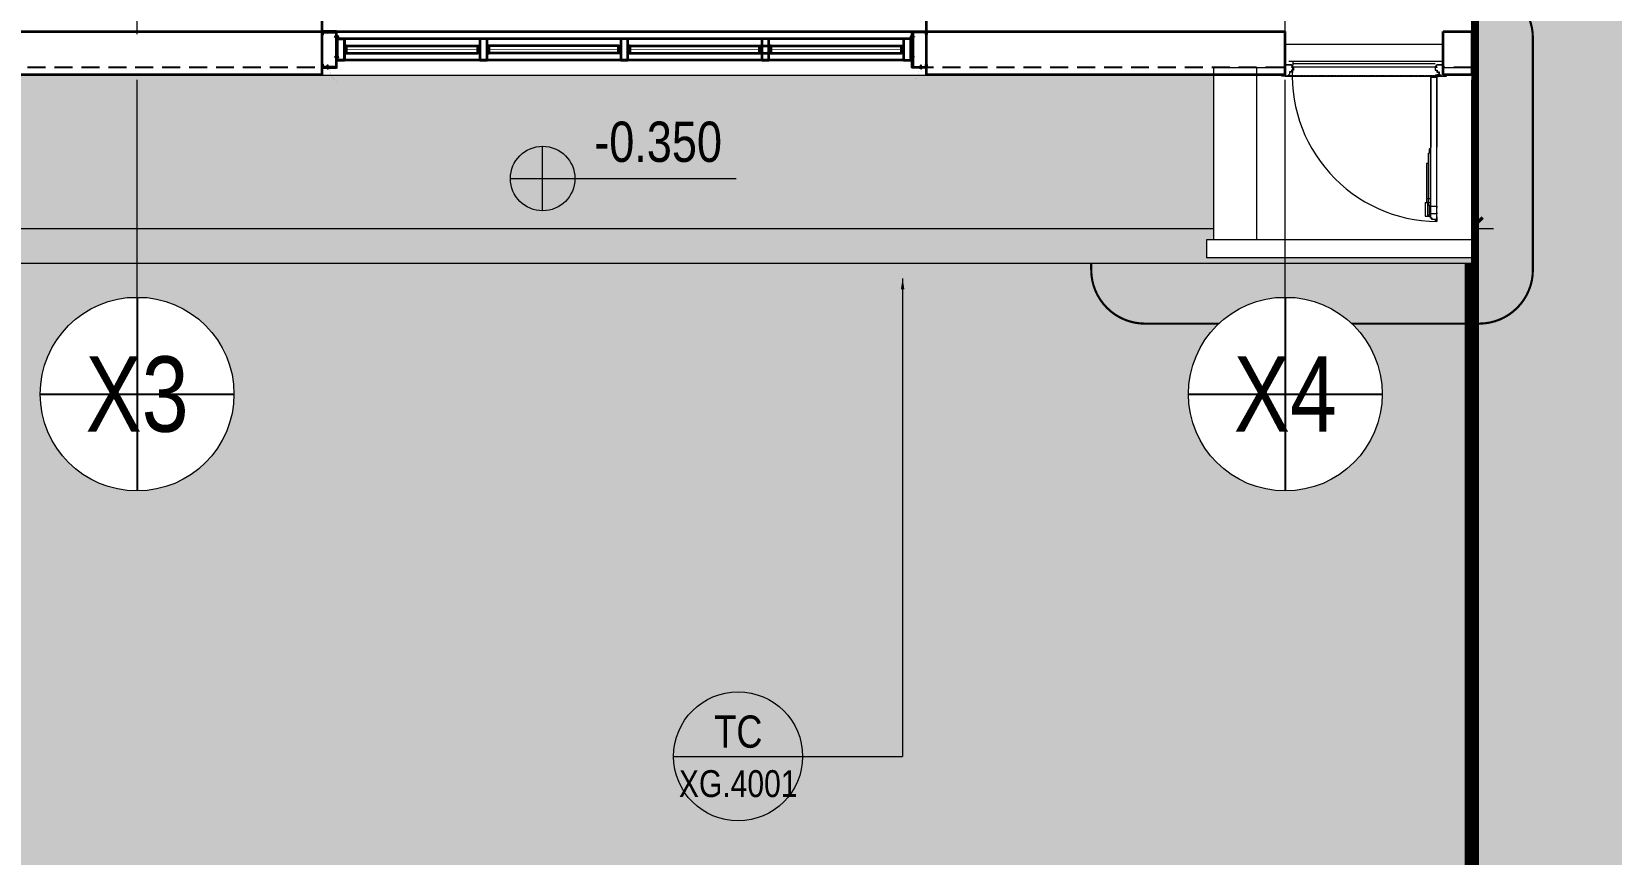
# Model space of a CAD drawing. Header units: millimetres. Extents: x -547695 to 905972, y -1055718 to 167349.
# Drawn here: x -504804 to -493797, y -816840 to -811108 of the extents above; entities that cross this region are included whole.
import ezdxf
from ezdxf.enums import TextEntityAlignment as Align
from ezdxf.xclip import XClip

# ---------------------------------------------------------------- set-up
doc = ezdxf.new("R2010")
doc.units = ezdxf.units.MM
doc.header["$XCLIPFRAME"] = 0
for name, pattern in [('$0$BASE-A0$0$HIDDEN', [0.375, 0.25, -0.125]), ('CENTER', [50.800000000000004, 31.75, -6.35, 6.35, -6.35]), ('HIDDEN', [9.524999999999999, 6.35, -3.175]), ('XR-MB (+8.000)$0$$0$BASE-A0$0$HIDDEN', [0.375, 0.25, -0.125])]:
    doc.linetypes.add(name, pattern=pattern)
doc.layers.get('DEFPOINTS').update_dxf_attribs({"color": 1, "lineweight": 25})
doc.layers.add('7a-Flashing_01', color=1, linetype='Continuous')
for name, color, linetype, lineweight in [('A-CONC', 2, 'Continuous', 35), ('A-DIMS', 8, 'Continuous', 9), ('A-DOOR', 142, 'Continuous', 9), ('A-FINE', 255, 'Continuous', 25), ('A-GRID', 250, 'CENTER', 15), ('A-HEVY', 111, 'Continuous', 35), ('A-HIDD', 45, 'HIDDEN', 9), ('A-LITE', 9, 'Continuous', 9), ('A-PATT', 252, 'Continuous', 9), ('A-REV', 7, 'Continuous', 35), ('A-SYMBOLS', 10, 'Continuous', 13), ('A-TEXT', 255, 'Continuous', 25), ('A-WALL', 12, 'Continuous', 13), ('NTT-8-THAY', 7, 'Continuous', 18), ('XR-MB (+8.000)$0$chi dan', 8, 'Continuous', 9), ('XR-MB (+8.000)$0$DIM TAN', 169, 'Continuous', 13), ('XR-MB (+8.000)$0$net khung', 2, 'Continuous', 13), ('XR-MB (+8.000)$0$phu kien ngoai cua', 4, 'Continuous', 5)]:
    doc.layers.add(name, color=color, linetype=linetype, lineweight=lineweight)
doc.styles.add('VTK _ Arial_2.5 mm', font='arial.ttf', dxfattribs={"width": 0.8})
doc.styles.add('VTK_Arial', font='arial.ttf', dxfattribs={"width": 0.8})
doc.styles.add('VTK_Arial_2 mm', font='arial.ttf', dxfattribs={"width": 0.8})
doc.styles.add('VTK_Arial_3.5 mm', font='arial.ttf', dxfattribs={"width": 0.8, "height": 3.5})
doc.dimstyles.new('A-2.5-DIM1', dxfattribs={"dimtxt": 2.5, "dimasz": 1, "dimexe": 1, "dimexo": 0, "dimgap": 0.5, "dimtad": 1, "dimdec": 0, "dimzin": 12, "dimdsep": 46, "dimtxsty": 'VTK_Arial', "dimblk": 'ARCHTICK', "dimcen": 0, "dimdle": 1, "dimclrd": 256, "dimclre": 256, "dimclrt": 7, "dimadec": 1, "dimazin": 3, "dimtfac": 1, "dimtdec": 0, "dimtmove": 0, "dimatfit": 2, "dimfxl": 20, "dimtolj": 1, "dimtzin": 0, "dimlwd": -1, "dimlwe": -1, "dimarcsym": 0})
doc.dimstyles.new('A-2.5-DIM150', dxfattribs={"dimscale": 150, "dimtxt": 2.5, "dimasz": 1, "dimexe": 1, "dimexo": 0, "dimgap": 0.5, "dimtad": 1, "dimdec": 0, "dimzin": 12, "dimdsep": 46, "dimtxsty": 'VTK_Arial', "dimblk": 'ARCHTICK', "dimcen": 0, "dimdle": 1, "dimclrd": 256, "dimclre": 256, "dimclrt": 7, "dimadec": 1, "dimazin": 3, "dimtfac": 1, "dimtdec": 0, "dimtmove": 0, "dimatfit": 2, "dimfxl": 20, "dimtfill": 1, "dimtolj": 1, "dimtzin": 0, "dimlwd": -1, "dimlwe": -1, "dimarcsym": 0})

# ---------------------------------------------------------------- blocks, each defined once
blk = doc.blocks.new('*U340')
blk.add_wipeout([(4.5, -1.7763568394002505e-15), (4.46451615591515, -0.5639995510393714), (4.358624225078841, -1.1191044922418465), (4.183994186497131, -1.6565604870810517), (3.943380060197386, -2.1678915334577207), (3.6405764746872635, -2.645033635316131), (3.280358823396353, -3.080461976679099), (2.868407953869105, -3.46730959249105), (2.4112205774054853, -3.7994756647590684), (1.9160068120428266, -4.071721736097089), (1.3905764746872622, -4.279754323328191), (0.8432159156357593, -4.4202926282791), (0.2825573378819078, -4.491120277927223), (-0.2825573378819094, -4.491120277927223), (-0.8432159156357608, -4.4202926282791), (-1.3905764746872642, -4.279754323328191), (-1.9160068120428249, -4.07172173609709), (-2.411220577405484, -3.799475664759071), (-2.868407953869103, -3.467309592491053), (-3.280358823396352, -3.080461976679099), (-3.6405764746872635, -2.6450336353161292), (-3.943380060197386, -2.167891533457718), (-4.183994186497131, -1.6565604870810517), (-4.358624225078839, -1.1191044922418474), (-4.464516155915151, -0.5639995510393696), (-4.5, 0), (-4.464516155915151, 0.5639995510393678), (-4.358624225078839, 1.1191044922418456), (-4.183994186497131, 1.6565604870810482), (-3.943380060197386, 2.167891533457718), (-3.6405764746872635, 2.6450336353161283), (-3.2803588233963517, 3.0804619766791), (-2.868407953869104, 3.46730959249105), (-2.4112205774054853, 3.7994756647590666), (-1.9160068120428277, 4.071721736097086), (-1.3905764746872633, 4.279754323328191), (-0.8432159156357607, 4.420292628279098), (-0.2825573378819103, 4.491120277927221), (0.28255733788190984, 4.491120277927221), (0.8432159156357604, 4.420292628279098), (1.3905764746872633, 4.27975432332819), (1.9160068120428266, 4.071721736097087), (2.4112205774054845, 3.7994756647590666), (2.868407953869104, 3.46730959249105), (3.280358823396352, 3.0804619766790964), (3.6405764746872635, 2.6450336353161283), (3.943380060197386, 2.167891533457718), (4.183994186497131, 1.65656048708105), (4.358624225078839, 1.1191044922418456), (4.464516155915151, 0.5639995510393696)])
blk.add_circle((0, 0), 4.5)
at = {"layer": 'DEFPOINTS', "color": 250}
for p, q in [((2.755455298081545e-16, 4.5), (-8.266365894244633e-16, -4.5)), ((-4.5, 5.51091059616309e-16), (4.5, -1.102182119232618e-15))]:
    blk.add_line(p, q, dxfattribs=at)
at = {"color": 7, "style": 'VTK_Arial_3.5 mm', "width": 0.8}
blk.add_attdef('X12', text='', height=3.5, dxfattribs=at).set_placement((0, 0), align=Align.MIDDLE_CENTER)
blk = doc.blocks.new('*U341')
blk.add_wipeout([(4.5, -1.7763568394002505e-15), (4.46451615591515, -0.5639995510393714), (4.358624225078841, -1.1191044922418465), (4.183994186497131, -1.6565604870810517), (3.943380060197386, -2.1678915334577207), (3.6405764746872635, -2.645033635316131), (3.280358823396353, -3.080461976679099), (2.868407953869105, -3.46730959249105), (2.4112205774054853, -3.7994756647590684), (1.9160068120428266, -4.071721736097089), (1.3905764746872622, -4.279754323328191), (0.8432159156357593, -4.4202926282791), (0.2825573378819078, -4.491120277927223), (-0.2825573378819094, -4.491120277927223), (-0.8432159156357608, -4.4202926282791), (-1.3905764746872642, -4.279754323328191), (-1.9160068120428249, -4.07172173609709), (-2.411220577405484, -3.799475664759071), (-2.868407953869103, -3.467309592491053), (-3.280358823396352, -3.080461976679099), (-3.6405764746872635, -2.6450336353161292), (-3.943380060197386, -2.167891533457718), (-4.183994186497131, -1.6565604870810517), (-4.358624225078839, -1.1191044922418474), (-4.464516155915151, -0.5639995510393696), (-4.5, 0), (-4.464516155915151, 0.5639995510393678), (-4.358624225078839, 1.1191044922418456), (-4.183994186497131, 1.6565604870810482), (-3.943380060197386, 2.167891533457718), (-3.6405764746872635, 2.6450336353161283), (-3.2803588233963517, 3.0804619766791), (-2.868407953869104, 3.46730959249105), (-2.4112205774054853, 3.7994756647590666), (-1.9160068120428277, 4.071721736097086), (-1.3905764746872633, 4.279754323328191), (-0.8432159156357607, 4.420292628279098), (-0.2825573378819103, 4.491120277927221), (0.28255733788190984, 4.491120277927221), (0.8432159156357604, 4.420292628279098), (1.3905764746872633, 4.27975432332819), (1.9160068120428266, 4.071721736097087), (2.4112205774054845, 3.7994756647590666), (2.868407953869104, 3.46730959249105), (3.280358823396352, 3.0804619766790964), (3.6405764746872635, 2.6450336353161283), (3.943380060197386, 2.167891533457718), (4.183994186497131, 1.65656048708105), (4.358624225078839, 1.1191044922418456), (4.464516155915151, 0.5639995510393696)])
blk.add_circle((0, 0), 4.5)
at = {"layer": 'DEFPOINTS', "color": 250}
for p, q in [((2.755455298081545e-16, 4.5), (-8.266365894244633e-16, -4.5)), ((-4.5, 5.51091059616309e-16), (4.5, -1.102182119232618e-15))]:
    blk.add_line(p, q, dxfattribs=at)
at = {"color": 7, "style": 'VTK_Arial_3.5 mm', "width": 0.8}
blk.add_attdef('X12', text='', height=3.5, dxfattribs=at).set_placement((0, 0), align=Align.MIDDLE_CENTER)
blk = doc.blocks.new('4R6U')
blk.add_wipeout([(-0.2821659002220258, 50.00000000034561), (28945.53902896715, 50.00000000034561), (28945.52201712392, -1314.654318531626), (1.8189894035458565e-11, -1314.654318531626)]).dxf.layer = 'A-LITE'
at = {"layer": 'NTT-8-THAY'}
h = blk.add_hatch(dxfattribs=at)
h.set_pattern_fill('OCTAGON', color=250, scale=10)
h.set_pattern_definition([(315, (10233.45829713112, -90235.04901532165), (254.0000786000338, -5.329070518200751e-14), [104.170988, -255.039368]), (0, (10307.11829713115, -90308.70901532169), (254, 254), [106.68, -147.32]), (45, (10413.79829713108, -90308.70901532169), (0, 254.0000786000339), [104.170988, -255.039368]), (135, (10487.45829713112, -90128.36901532172), (-254.0000786000338, 1.77635683940025e-14), [104.170988, -255.039368]), (225, (10307.11829713115, -90054.70901532169), (7.105427357601002e-14, -254.0000786000339), [104.170988, -255.039368]), (270, (10233.45829713112, -90128.36901532172), (253.9999999999999, -254.0000000000001), [106.68, -147.32])])
h.paths.add_polyline_path([(0, 50.00000000034925), (28945.52201712376, 50.00000000034925), (28945.52201712376, -1314.654318531626), (0, -1314.654318531626)])
at = {"layer": 'A-LITE'}
blk.add_lwpolyline([(0, 50.00000000034925), (28945.52201712376, 50.00000000034925), (28945.52201712376, -1314.654318531626), (0, -1314.654318531626)], close=True, dxfattribs=at)
blk = doc.blocks.new('_ARCHTICK')
at = {"color": 0, "linetype": 'ByBlock', "const_width": 0.15}
blk.add_lwpolyline([(-0.5, -0.5), (0.5, 0.5)], dxfattribs=at)
blk = doc.blocks.new('*D695')
at = {"layer": 'A-DIMS', "transparency": 16777216}
for p, q in [((-523714.4484768452, -811603.9116402233), (-523714.4484768452, -812628.9116402231)), ((-494769.1886841939, -811604.2724731575), (-494769.1886841939, -812628.9116402231)), ((-523864.4484768452, -812478.9116402231), (-494619.1886841939, -812478.9116402231))]:
    blk.add_line(p, q, dxfattribs=at)
at = {"layer": 'DEFPOINTS', "color": 0, "transparency": 16777216}
for p in [(-523714.4484768452, -811603.9116402233), (-494769.1886841939, -811604.2724731575), (-494769.1886841939, -812478.9116402231)]:
    blk.add_point(p, dxfattribs=at)
at = {"layer": 'A-DIMS', "transparency": 16777216, "xscale": 150, "yscale": 150, "zscale": 150, "rotation": 180}
blk.add_blockref('_ARCHTICK', (-523714.4484768452, -812478.9116402231), dxfattribs=at)
at = {"layer": 'A-DIMS', "transparency": 16777216, "xscale": 150, "yscale": 150, "zscale": 150}
blk.add_blockref('_ARCHTICK', (-494769.1886841939, -812478.9116402231), dxfattribs=at)
at = {"layer": 'A-DIMS', "color": 7, "transparency": 16777216, "insert": (-509241.8185805195, -812212.4467698274), "char_height": 375, "attachment_point": 5, "style": 'VTK_Arial', "bg_fill": 3, "box_fill_scale": 1.1, "bg_fill_color": 257, "bg_fill_transparency": 0}
blk.add_mtext('\\A1;28945', dxfattribs=at)
blk = doc.blocks.new('*U117')
at = {"layer": 'A-SYMBOLS'}
h = blk.add_hatch(color=256, dxfattribs=at)
h.paths.add_polyline_path([(2.220446049250313e-16, 1.110223024625157e-16), (0, -2, 0.4142135623730951), (2, 0)])
h.paths.add_polyline_path([(3.33066907387547e-16, -1.110223024625157e-16), (6.661338147750939e-16, 2, 0.4142135623730951), (-2, 0)])
blk.add_line((-2, 0), (12, 0))
blk.add_lwpolyline([(0, -2.000000000349246), (6.123233995736766e-16, 2)])
blk.add_circle((0, 0), 2, dxfattribs=at)
at = {"color": 7, "style": 'VTK _ Arial_2.5 mm', "width": 0.8, "flags": 4}
blk.add_attdef('FINISHFLOORLEVEL', text='', height=2.5, dxfattribs=at).set_placement((3.2, 3.532401091405184), align=Align.TOP_LEFT)
blk.add_attdef('NAMEOFLEVEL', (3.2, -3.467598908594816), '', height=2.5, dxfattribs=at)
blk = doc.blocks.new('E5T7U78')
at = {"layer": 'A-HIDD', "ltscale": 100, "const_width": 50}
blk.add_lwpolyline([(43426.05499878008, -10929.75414979609), (43426.05499878008, -43747.91914387618)], dxfattribs=at)
blk = doc.blocks.new('ERYUJH76Y')
at = {"layer": 'A-GRID', "ltscale": 50}
for points in [[(1300, 3348.158887993079), (1300, 25451.9480377544)], [(-8000, 3348.158887993079), (-8000, 25008.44865267468)], [(0, 3348.158887993079), (0, 25008.44865267468)]]:
    blk.add_lwpolyline(points, dxfattribs=at)
blk = doc.blocks.new('XR-MB (+8.000)$0$ban le b')
at = {"layer": 'A-DOOR'}
for p, q in [((11285.28769490795, -283.0679301716082), (11288.28769490796, -283.0679301716082)), ((11285.28769490795, -307.2214668658635), (11285.28769490795, -283.0679301716082)), ((11293.78769490795, -308.7214668658635), (11286.78769490795, -308.7214668658635)), ((11288.28769490796, -283.0679301716082), (11288.28769490796, -304.6214668658576)), ((11296.78769490796, -306.1214668658577), (11289.78769490796, -306.1214668658577)), ((11299.78769490796, -330.2283505780677), (11293.78769490796, -330.2283505780677)), ((11295.28769490795, -318.7501102948199), (11295.28769490795, -310.2214668658635)), ((11296.78769490796, -327.2283505780677), (11296.78769490796, -333.2283505780677)), ((11298.28769490796, -318.7501102948199), (11298.28769490796, -307.6214668658577))]:
    blk.add_line(p, q, dxfattribs=at)
for radius in [10, 7]:
    blk.add_circle((11296.78769490796, -330.2283505780677), radius, dxfattribs=at)
for centre, radius, start, end in [((11286.78769490795, -307.2214668658635), 1.5, 180, 270), ((11289.78769490796, -304.6214668658576), 1.5, 180, 270), ((11293.78769490795, -310.2214668658635), 1.5, 0, 90), ((11293.28769490795, -318.7501102948199), 2, 286.9577633000233, 0), ((11296.78769490796, -307.6214668658577), 1.5, 0, 90), ((11300.28769490796, -318.7501102948199), 2, 180, 253.0422366999772)]:
    blk.add_arc(centre, radius, start, end, dxfattribs=at)
blk = doc.blocks.new('XR-MB (+8.000)$0$gioong cao su')
at = {"layer": 'A-DOOR'}
for points in [[(1628098.305307441, 55606.06652636743), (1628100.401824749, 55606.06652636743), (1628100.401824749, 55546.26186501818), (1628098.305307441, 55546.26186501818)], [(1628100.401824749, 55591.16959282166), (1628107.292586996, 55591.16959282166), (1628107.292586996, 55561.15879856396), (1628100.401824749, 55561.15879856396)]]:
    blk.add_lwpolyline(points, close=True, dxfattribs=at)
for points in [[(1628109.292586996, 55599.93552798872), (1628128.177935405, 55599.93552798871, -0.4142135623730951), (1628130.177935405, 55597.93552798871), (1628130.177935405, 55553.13517616069, -0.4142135623730951), (1628128.177935405, 55551.13517616066), (1628109.292586996, 55551.13517616066, -0.414213562371638), (1628107.292586996, 55553.13517616066), (1628107.292586996, 55597.93552798872, -0.4142135623730951)], [(1628109.292586996, 55598.93552798873), (1628128.177935405, 55598.93552798873, -0.4142135623730951), (1628129.177935405, 55597.93552798871), (1628129.177935405, 55553.13517616069, -0.4142135623730951), (1628128.177935405, 55552.13517616069), (1628109.292586996, 55552.13517616069, -0.4142135623701816), (1628108.292586996, 55553.13517616066), (1628108.292586996, 55597.93552798872, -0.4142135623730951)]]:
    blk.add_lwpolyline(points, format="xyb", close=True, dxfattribs=at)
blk = doc.blocks.new('XR-MB (+8.000)$0$123')
at = {"layer": 'A-DOOR'}
h = blk.add_hatch(dxfattribs=at)
h.set_pattern_fill('ANSI31', color=256, style=0)
h.set_pattern_definition([(135, (327793.761398347, 93736.0655263949), (0.0883883476483184, 0.0883883476483185), [])])
h.paths.add_polyline_path([(240172.1619447011, 36474.12967879559), (240174.161944701, 36474.12967879559), (240174.161944701, 36387.62967879562), (240172.1619447009, 36387.62967879562)])
for p, q in [((240145.9647090423, 36386.32456112936), (240145.9647090423, 36398.32456112936)), ((240145.9647090423, 36398.32456112936), (240147.1647090423, 36398.32456112936)), ((240185.9647090423, 36386.32456112936), (240145.9647090423, 36386.32456112936)), ((240147.1647090423, 36387.62967879561), (240147.1647090423, 36398.32456112936)), ((240184.7619447009, 36387.62967879562), (240147.1647090423, 36387.62967879561)), ((240170.9619447009, 36465.32967879562), (240170.9619447009, 36475.32967879561)), ((240220.9740869111, 36475.32967879561), (240170.9619447009, 36475.32967879561)), ((240172.1619447011, 36474.12967879559), (240172.1619447009, 36387.62967879561)), ((240172.1619447011, 36465.32967879562), (240172.1619447011, 36474.12967879559)), ((240172.1619447011, 36474.12967879559), (240220.3932104987, 36474.12967879559)), ((240173.9619447009, 36413.32967879562), (240173.9619447009, 36413.32967879562)), ((240174.161944701, 36474.12967879559), (240174.1619447011, 36387.62967879561)), ((240184.7619447009, 36387.62967879562), (240204.7591803595, 36402.62967879563)), ((240185.9647090423, 36386.32456112936), (240205.9619447009, 36401.32456112936)), ((240219.7619447009, 36419.52967879562), (240204.7619447009, 36419.52967879562)), ((240204.7619447009, 36419.52967879562), (240204.7619447009, 36402.62967879563)), ((240220.9619447009, 36418.3296787956), (240205.9619447009, 36418.32967879561)), ((240205.9619447009, 36418.32967879561), (240205.9619447009, 36401.32456112936)), ((240234.7619447009, 36433.52967879561), (240219.7619447009, 36433.52967879562)), ((240219.7619447009, 36433.52967879562), (240219.7619447009, 36419.52967879562)), ((240234.761944701, 36454.91249750382), (240220.3932104987, 36474.12967879559)), ((240220.9619447009, 36432.32967879561), (240220.9619447009, 36418.3296787956)), ((240235.9619447009, 36432.32967879561), (240220.9619447009, 36432.32967879561)), ((240235.9619447009, 36455.3296787956), (240220.9740869111, 36475.32967879561)), ((240234.761944701, 36454.91249750382), (240234.7619447009, 36433.52967879561)), ((240235.9619447009, 36455.3296787956), (240235.9619447009, 36432.32967879561))]:
    blk.add_line(p, q, dxfattribs=at)
blk = doc.blocks.new('XR-MB (+8.000)$0$gdfghgfjjjk')
at = {"layer": 'A-DOOR'}
for p, q in [((196862.405233264, 627552.8862587214), (196860.9821372032, 626549.9684306979)), ((196863.2947365046, 627552.8862913847), (196861.8716068268, 626550.8579671383)), ((196862.4046865702, 627567.5806376934), (196871.2997144461, 627567.5809687972)), ((196862.4046865702, 627567.5806376934), (196862.4046865702, 627567.5806376934)), ((196862.4046865702, 627567.5806376934), (196862.4046865702, 627567.5806376934)), ((196862.4046865702, 627567.5806376934), (196862.4046865702, 627567.5806376934)), ((196862.4059411287, 627533.8722760677), (196862.4046865702, 627567.5806376934)), ((196863.2942224741, 627566.6911683083), (196870.4102448225, 627566.6914328933)), ((196863.2954429388, 627533.8723097444), (196863.2942224741, 627566.6911683083)), ((196863.2946861982, 627554.2381294966), (196896.2062882185, 627554.2393540144)), ((196863.2946861982, 627554.2381294966), (196863.2946861982, 627554.2381294966)), ((196863.2950171232, 627545.3431028128), (196863.2946861982, 627554.2381294966)), ((196864.1845203638, 627545.3431360722), (196863.2950171232, 627545.3431028128)), ((196864.1842221022, 627553.348660469), (196895.3168190718, 627553.3498194814)), ((196864.1845203638, 627545.3431360722), (196864.1842221022, 627553.348660469)), ((196870.4102448225, 627566.6914328933), (196870.4107085466, 627554.2383952141)), ((196871.2997144461, 627567.5809687972), (196871.3002115488, 627554.2384272814)), ((196895.3168190718, 627553.3498194814), (196895.3171828985, 627543.5652890801)), ((196895.3171828985, 627543.5652890801), (196905.9912160635, 627543.5656858683)), ((196896.2062882185, 627554.2393540144), (196896.2066522837, 627544.4548243284)), ((196896.2066522837, 627544.4548243284), (196906.8806854486, 627544.4552218318)), ((196904.5672428608, 626564.2020965219), (196905.9912160635, 627543.5656858683)), ((196905.4567790031, 626563.3126262426), (196906.8806854486, 627544.4552218318)), ((196905.9912160635, 627543.5656858683), (196905.991576314, 627533.8738980889)), ((196906.8806854486, 627544.4552218318), (196906.8810795546, 627533.8739312887)), ((196943.3508764505, 627528.9400455356), (196906.8812633753, 627528.9386885166)), ((196906.8812633753, 627528.9386885166), (196906.898653388, 627061.5589567423)), ((196913.0339647532, 627514.0161420107), (196925.1160699129, 627528.9393668771)), ((196925.1160699129, 627528.9393668771), (196925.1196030378, 627433.9858896732)), ((196943.354409337, 627433.9865671992), (196943.3508764505, 627528.9400455356)), ((196863.2961570024, 627514.7967731357), (196905.9922894239, 627514.798361063)), ((196863.2964869738, 627505.9017457962), (196863.2961570024, 627514.7967731357)), ((196863.2982083559, 627459.6476040483), (196863.2978774309, 627468.5426306725)), ((196905.9943407774, 627459.6491916776), (196863.2982083559, 627459.6476040483)), ((196864.1856919527, 627513.9073033333), (196905.1028198004, 627513.9088261127)), ((196864.1859902143, 627505.9017784), (196864.1856919527, 627513.9073033333)), ((196864.1876777411, 627460.5371393561), (196864.1873804331, 627468.5426642299)), ((196905.1048058271, 627460.5386618972), (196864.1876777411, 627460.5371393561)), ((196905.1028198004, 627513.9088261127), (196905.1048058271, 627460.5386618972)), ((196905.9922894239, 627514.798361063), (196905.9943407774, 627459.6491916776)), ((196906.8818181753, 627514.0159139633), (196913.0339647532, 627514.0161420107)), ((196906.8837639093, 627461.7287085652), (196913.0359107256, 627461.728937149)), ((196943.354409337, 627433.9865671992), (196906.8847965002, 627433.9852110147)), ((196913.0339647532, 627514.0161420107), (196913.0359107256, 627461.728937149)), ((196913.0359107256, 627461.728937149), (196925.1196030378, 627433.9858896732)), ((196935.0023111105, 627432.2585363984), (196923.8365739584, 627432.2581213713)), ((196923.8491252661, 627094.9471880794), (196923.8365739584, 627432.2581213713)), ((196935.0123664141, 627162.0139183998), (196935.0023111105, 627432.2585363984)), ((196935.0032929182, 627405.8741509318), (196906.8858422041, 627405.8731057644)), ((196914.9031518698, 627089.1371631026), (196906.8976272345, 627089.1368649602)), ((196922.291733861, 627092.520907402), (196914.9031518698, 627089.1371631026)), ((196914.90414536, 627062.448757112), (196914.9031518698, 627089.1371631026)), ((196923.8466299772, 627162.013502419), (196935.0123664141, 627162.0139183998)), ((196914.0146750212, 627061.5592212081), (196906.898653388, 627061.5589567423)), ((196860.9821372032, 626549.9684306979), (196869.8771643639, 626549.9687612653)), ((196861.515058279, 626570.9607151151), (196861.5153422356, 626563.3109920025)), ((196861.5153422356, 626563.3109920025), (196905.4567790031, 626563.3126262426)), ((196861.8716068268, 626550.8579671383), (196868.9876289368, 626550.8582316637)), ((196862.4045605659, 626570.9607483149), (196862.4048125744, 626564.200527072)), ((196862.4048125744, 626564.200527072), (196904.5672428608, 626564.2020965219)), ((196868.9876289368, 626550.8582316637), (196868.9871659279, 626563.3112696409)), ((196869.8771643639, 626549.9687612653), (196869.8766691685, 626563.3113028407)), ((197893.8688174114, 626451.0613284707), (196820.0490438938, 626451.0036119819)), ((197861.518658618, 626489.308738326), (196874.1260051727, 626489.2542417645)), ((196875.0162689686, 626468.7957118154), (197861.519422213, 626468.8501775612))]:
    blk.add_line(p, q, dxfattribs=at)
at = {"layer": 'A-DOOR', "linetype": 'XR-MB (+8.000)$0$$0$BASE-A0$0$HIDDEN'}
blk.add_line((197898.6042575852, 626549.568342009), (196851.4276854992, 626549.5095437169), dxfattribs=at)
at = {"layer": 'A-DOOR'}
blk.add_arc((196851.4271089392, 626549.5105317326), 1018.129288382242, 354.4509588753841, 89.38221887756842, dxfattribs=at)
for centre, major_axis, ratio, start_param, end_param in [((196921.1806167364, 627094.9470885992), (2.33610738054041, 1.289782648296564), 0.9999998784795361, 4.637390889203424, 5.778762562702377), ((196914.0146423578, 627062.4487235546), (-0.8093593346985444, 0.3689889098991489), 0.9999998201910117, 1.998585134927666, 3.569381478399736)]:
    blk.add_ellipse(centre, major_axis=major_axis, ratio=ratio, start_param=start_param, end_param=end_param, dxfattribs=at)
at = {"layer": 'XR-MB (+8.000)$0$chi dan', "extrusion": (0, 0, -1), "xscale": 0.8895027643677431, "yscale": 0.8895027643677431, "zscale": -0.889502743225944, "rotation": 179.9978614932291}
blk.add_blockref('XR-MB (+8.000)$0$123', (16816.74336409569, 658912.86562258), dxfattribs=at)
at = {"layer": 'XR-MB (+8.000)$0$chi dan', "xscale": 0.8895027643677431, "yscale": 0.8895027643677431, "zscale": 0.8895027643677431, "rotation": 180.0021385067709}
blk.add_blockref('XR-MB (+8.000)$0$123', (411550.8602860711, 658928.8183668359), dxfattribs=at)
at = {"layer": 'XR-MB (+8.000)$0$net khung', "xscale": 0.1601102353251793, "yscale": 0.1601102353251793, "zscale": 0.1601102172678523, "rotation": 90.00213296456585}
for p in [(205774.5316374302, 365813.9652123451), (206777.0655252394, 365813.9895307672)]:
    blk.add_blockref('XR-MB (+8.000)$0$gioong cao su', p, dxfattribs=at)
at = {"layer": 'XR-MB (+8.000)$0$phu kien ngoai cua', "xscale": 0.889502645156231, "yscale": 0.889502763748169, "zscale": 0.8895026589233752, "rotation": 270.002134667727}
blk.add_blockref('XR-MB (+8.000)$0$ban le b', (197144.7917616367, 636598.0440049767), dxfattribs=at)
blk = doc.blocks.new('XR-MB (+8.000)$0$cua 1 canh')
blk.add_wipeout([(-2.9103830456733704e-11, 5.352579668334065e-12), (-2.9103830456733704e-11, -1099.9999999999654), (220.0000000000291, -1099.9999999999657), (220.00013679201948, 5.303729824876622e-12)]).dxf.layer = 'A-DOOR'
at = {"layer": 'A-DOOR'}
blk.add_lwpolyline([(0, 0), (220, 0), (220, -1100), (0, -1100)], close=True, dxfattribs=at)
at = {"layer": 'XR-MB (+8.000)$0$DIM TAN', "xscale": -1, "rotation": 270}
blk.add_blockref('XR-MB (+8.000)$0$gdfghgfjjjk', (-626335.108328172, -197918.2664791215), dxfattribs=at)
blk = doc.blocks.new('12-14x20 HWFS')
at = {"layer": 'A-FINE'}
for p, q in [((-25.39699883005505, -3.007638736933586), (-25.39699883005505, 2.99767952003458)), ((-21.33899456566269, 1.922318582128355), (-24.39699883005505, 1.922318582128355)), ((-21.34279814843103, 4.073040457944444), (-20.73801054955584, 6.645490647548286)), ((-18.09071933728319, 1.683506138670054), (-18.67104078563898, 1.683506138670054)), ((-18.0907193372841, 1.683506138670054), (-17.72308869091012, 2.350172386679333)), ((-17.56717118204233, -1.69346535556906), (-18.09071933728319, 1.683506138670054)), ((-16.99276144435862, -2.360558170537843), (-17.72308869091012, 2.350172386679333)), ((-17.72308869091012, 2.350172386679333), (-17.06965306867005, 1.683506138670054)), ((-16.54921726259181, -1.673390192852821), (-17.06965306867005, 1.683506138670054)), ((-16.20003337911294, 1.683506138670054), (-17.06965306867005, 1.683506138670054)), ((-16.20003337911385, 1.683506138670054), (-15.83240273273987, 2.350172386679333)), ((-15.67648522387208, -1.69346535556906), (-16.20003337911294, 1.683506138670054)), ((-15.09896313702484, -2.380633333254082), (-15.83240273273987, 2.350172386679333)), ((-15.83240273273987, 2.350172386679333), (-15.1789671104998, 1.683506138670054)), ((-14.65541895525803, -1.69346535556906), (-15.1789671104998, 1.683506138670054)), ((-14.39481909571441, 1.683506138670054), (-15.1789671104998, 1.683506138670054)), ((-14.39481909571441, 1.683506138670054), (-14.02718844934043, 2.350172386675695)), ((-13.87127094047264, -1.69346535556906), (-14.3948190957135, 1.683506138670054)), ((-13.29374885362449, -2.380633333254082), (-14.02718844934043, 2.350172386675695)), ((-14.02718844934043, 2.350172386675695), (-13.37375282710036, 1.683506138670054)), ((-12.85020467185859, -1.69346535556906), (-13.37375282710036, 1.683506138670054)), ((-12.58960481231406, 1.683506138670054), (-13.37375282710036, 1.683506138670054)), ((-12.58960481231497, 1.683506138670054), (-12.22197416594099, 2.350172386675695)), ((-12.06605665707229, -1.69346535556906), (-12.58960481231406, 1.683506138670054)), ((-11.48853457022506, -2.380633333254082), (-12.22197416594099, 2.350172386675695)), ((-12.22197416594099, 2.350172386675695), (-11.56853854370092, 1.683506138670054)), ((-10.78439052891463, 1.683506138670054), (-11.56853854370092, 1.683506138670054)), ((-11.04499038845915, -1.69346535556906), (-11.56853854370092, 1.683506138670054)), ((-10.78439052891554, 1.683506138670054), (-10.41675988254156, 2.350172386675695)), ((-10.26084237367286, -1.69346535556906), (-10.78439052891463, 1.683506138670054)), ((-9.68332028682562, -2.380633333254082), (-10.41675988254156, 2.350172386675695)), ((-10.41675988254156, 2.350172386675695), (-9.763324260301488, 1.683506138670054)), ((-8.979176245515191, 1.683506138670054), (-9.763324260301488, 1.683506138670054)), ((-9.239776105058809, -1.69346535556906), (-9.763324260301488, 1.683506138670054)), ((-8.9791762455161, 1.683506138670054), (-8.611545599141209, 2.350172386675695)), ((-8.455628090273422, -1.69346535556906), (-8.979176245515191, 1.683506138670054)), ((-7.878106003426183, -2.380633333254082), (-8.611545599141209, 2.350172386675695)), ((-8.611545599141209, 2.350172386675695), (-7.958109976902051, 1.683506138670054)), ((-7.173961962115754, 1.683506138670054), (-7.958109976901142, 1.683506138670054)), ((-7.434561821659372, -1.69346535556906), (-7.958109976901142, 1.683506138670054)), ((-7.173961962115754, 1.683506138670054), (-6.806331315741772, 2.350172386675695)), ((-6.650413806873985, -1.69346535556906), (-7.173961962115754, 1.683506138670054)), ((-6.072891720025837, -2.380633333254082), (-6.806331315741772, 2.350172386675695)), ((-6.806331315741772, 2.350172386675695), (-6.152895693502614, 1.683506138670054)), ((-5.629347538259935, -1.69346535556906), (-6.152895693501705, 1.683506138670054)), ((-5.329868141651787, 1.41366340343302), (-1.722720664161898, 1.41366340343302)), ((-1.722720664161898, 1.41366340343302), (0, 0)), ((-1.722720664161898, -1.413663403429382), (0, 0)), ((-21.34279814843103, -1.932277799027361), (-24.39699883005505, -1.932277799027361)), ((-20.73801054955584, -6.655449864447291), (-21.34279814843103, -4.08299967484345)), ((-17.56717118204233, -1.69346535556906), (-18.67104078563898, -1.69346535556906)), ((-17.56717118204233, -1.69346535556906), (-16.99276144435862, -2.360558170537843)), ((-16.99276144435862, -2.360558170537843), (-16.54921726259181, -1.673390192852821)), ((-15.67648522387208, -1.69346535556906), (-16.56217511556315, -1.69346535556906)), ((-15.67648522387208, -1.69346535556906), (-15.09896313702484, -2.380633333254082)), ((-15.09896313702484, -2.380633333254082), (-14.65541895525803, -1.69346535556906)), ((-13.87127094047264, -1.69346535556906), (-14.65541895525803, -1.69346535556906)), ((-13.87127094047264, -1.69346535556906), (-13.29374885362449, -2.380633333254082)), ((-13.29374885362449, -2.380633333254082), (-12.85020467185859, -1.69346535556906)), ((-12.06605665707229, -1.69346535556906), (-12.85020467185859, -1.69346535556906)), ((-12.06605665707229, -1.69346535556906), (-11.48853457022506, -2.380633333254082)), ((-11.48853457022506, -2.380633333254082), (-11.04499038845915, -1.69346535556906)), ((-10.26084237367286, -1.69346535556906), (-11.04499038845915, -1.69346535556906)), ((-10.26084237367286, -1.69346535556906), (-9.68332028682562, -2.380633333254082)), ((-9.68332028682562, -2.380633333254082), (-9.239776105058809, -1.69346535556906)), ((-8.455628090273422, -1.69346535556906), (-9.239776105059718, -1.69346535556906)), ((-8.455628090273422, -1.69346535556906), (-7.878106003426183, -2.380633333254082)), ((-7.878106003426183, -2.380633333254082), (-7.434561821659372, -1.69346535556906)), ((-6.650413806873985, -1.69346535556906), (-7.434561821659372, -1.69346535556906)), ((-6.650413806873985, -1.69346535556906), (-6.072891720025837, -2.380633333254082)), ((-6.072891720025837, -2.380633333254082), (-5.629347538259935, -1.69346535556906)), ((-5.073260826818114, -1.430522762744658), (-1.722720664161898, -1.430522762744658))]:
    blk.add_line(p, q, dxfattribs=at)
for points in [[(-21.33899456566269, 1.922318582128355), (-24.39699883005505, 1.922318582128355, -0.4142135623730951), (-25.39699883005505, 2.922318582128355), (-25.39699883005505, 3.073040457944444, -0.414213562373095), (-24.39699883005505, 4.073040457944444), (-21.34279814843103, 4.073040457944444), (-21.34279814843103, -0.004979608449502848)], [(-21.33899456566269, -1.932277799027361), (-24.39699883005505, -1.932277799027361, 0.4142135623730951), (-25.39699883005505, -2.932277799027361), (-25.39699883005505, -3.08299967484345, 0.414213562373095), (-24.39699883005505, -4.08299967484345), (-21.34279814843103, -4.08299967484345), (-21.34279814843103, -0.004979608449502848)]]:
    blk.add_lwpolyline(points, format="xyb", dxfattribs=at)
for points in [[(-20.73801054955584, -6.655449864447291), (-20.73801054955584, 6.645490647548286), (-20.01167715080919, 6.645490647548286), (-20.01167715080919, -6.655449864447291)], [(-18.67104078563898, -4.086449746049766), (-18.67104078563898, 4.06959038673449), (-20.01167715080919, 4.06959038673449), (-20.01167715080919, -4.086449746049766)]]:
    blk.add_lwpolyline(points, close=True, dxfattribs=at)
for centre, radius, start, end in [((-24.39699883005505, 0.922318582128355), 1, 90, 180), ((-5.304255970404483, 2.881830588587036), 1.468390570281038, 234.6943086791252, 269.0005767096657), ((-24.39699883005505, -0.9322777990273607), 1, 180, 270), ((-5.064265201900525, -2.169041251796443), 0.7385732732347212, 89.30213547652545, 139.9158802430046)]:
    blk.add_arc(centre, radius, start, end, dxfattribs=at)
at = {"layer": 'A-FINE', "lineweight": 20}
for points in [[(-6.005701366639187, 0.734078581812355), (-5.356753149810174, 0.7528891582333017), (-4.21525524023491, 0.7335373962196172), (-3.68014217905511, 0.4056991705183464)], [(-3.73259996158049, 0.2548853612497624), (-4.241661968921107, 0.5667963463274646), (-5.337423789348577, 0.5875685391984007), (-5.980192729994997, 0.5695436905298266)], [(-2.447860064917222, -0.3795387368336378), (-2.855747234787486, -0.233771597417217), (-3.321581205258553, 0.00306547163927462), (-3.73259996158049, 0.2548853612497624)], [(-3.68014217905511, 0.4056991705183464), (-3.274387256547925, 0.1571179502607265), (-2.81552207232744, -0.07629628983704606), (-2.414889757718811, -0.2195370777590142)], [(0, 0), (-1.78165944644752, -0.7221836995558988), (-2.094344660469687, -0.5059660401420842), (-2.447860064917222, -0.3795387368336378)], [(-2.414889757718811, -0.2195370777590142), (-2.078931817856756, -0.3396744335477706), (-1.786234641898773, -0.4750112537258246), (0, 0)], [(-1.788129251950522, -0.4459402668944676), (-1.592819770769893, -0.4254990892404749), (0, 0), (0, 0)], [(-3.309955396267469, -1.038057640394982), (-3.504362710519672, -0.9972875247003685), (-4.96049769981073, -0.9316873652023787), (-5.752600940425509, -0.8984606907433772)], [(-3.03778870932274, -1.424996449764876), (-3.03778870932274, -1.424996449764876), (-3.041053551675759, -1.094442749745212), (-3.309955396267469, -1.038057640394982)], [(-2.446033747112779, -0.2942946919683891), (-2.446033747112779, -0.2942946919683891), (-1.983497810808331, -0.4664134667509643), (-1.788129251950522, -0.4459402668944676)]]:
    blk.add_open_spline(points, degree=3, dxfattribs=at)
blk = doc.blocks.new('gia co cua')
at = {"layer": '7a-Flashing_01', "const_width": 0.5}
for points in [[(0.9999836811912246, -260.1724521682504), (1.000002565124305, -13.38279802408889), (4.999982052686391, -0.1724568663337074)], [(-1.631880877539515e-05, -160.0009240506176), (-1.63185759447515e-05, -320.0000900226937), (38.99998009184492, -320.000089963407), (58.99998009161209, -250.000923991331), (74.18584841454867, -250.000923991331)]]:
    blk.add_lwpolyline(points, dxfattribs=at)
at = {"layer": 'A-CONC'}
blk.add_lwpolyline([(8.999982052773703, -247.0009282695133), (101.8295537767117, -247.0009282695133), (101.8295537767117, -230.0009282695133), (104.8295537767117, -230.0009282695133), (104.8295537767117, -250.0009282695133), (5.999981933564413, -250.0009282695133), (5.999982052773703, -0.0009282695133094876), (104.8295537767117, -0.0009282695133094876), (104.8295537767117, -20.00092826951331), (101.8295537767117, -20.00092826951331), (101.8295537767117, -3.000928269513309), (8.999982052773703, -3.000928269513309)], close=True, dxfattribs=at)
at = {"layer": 'A-PATT', "xscale": -1, "rotation": 180}
blk.add_blockref('12-14x20 HWFS', (19.89082145583234, -36.21138445603722), dxfattribs=at)
at = {"layer": 'A-PATT'}
blk.add_blockref('12-14x20 HWFS', (18.74103034098516, -177.0262263493707), dxfattribs=at)
at = {"layer": 'A-PATT', "rotation": 90}
blk.add_blockref('12-14x20 HWFS', (66.85820513081853, -231.3298825964211), dxfattribs=at)
blk = doc.blocks.new('ebve')
blk.add_wipeout([(-4209.659143328201, -400.00000000023283), (0, -400.00000000023283), (0, 3.501554601825774e-11), (-4209.659143328201, 2.7421265258453786e-10)]).dxf.layer = 'A-PATT'
at = {"color": 8}
for p, q in [((-159.8295748693636, -149.9999984254828), (-4054.829573232797, -149.999997130828)), ((-4039.829573232797, -199.999997419538), (-3126.496237785323, -199.9999977780972)), ((-2144.829571664101, -199.999997419538), (-3046.496237785323, -199.9999977780972)), ((-2064.829571664101, -199.999995466671), (-174.8295748693636, -199.9999984254828)), ((-159.8295748693636, -299.9999984254828), (-4054.829573232797, -299.999997130828)), ((-4039.829573232797, -249.999997419538), (-3126.496237785323, -249.9999977780972)), ((-2144.829571664101, -249.999997419538), (-3046.496237785323, -249.9999977780972)), ((-2064.829571664101, -249.999995466671), (-174.8295748693636, -249.9999984254828))]:
    blk.add_line(p, q, dxfattribs=at)
blk.add_lwpolyline([(-4209.659143328201, -100), (0, -100)], dxfattribs=at)
for points in [[(-4104.829573232797, -150.0000000001164), (-4054.829573232797, -150.0000000001164), (-4054.829573232797, -300.0000000001164), (-4104.829573232797, -300.0000000001164)], [(-4054.829573232797, -149.999997130828), (-4104.829573232797, -149.999997130828), (-4104.829573232797, -299.999997130828), (-4054.829573232797, -299.999997130828)], [(-4054.829573232797, -249.999997419538), (-4039.829573232797, -249.999997419538), (-4039.829573232797, -229.999997419538), (-4049.829573232797, -229.999997419538), (-4049.829573232797, -219.999997419538), (-4039.829573232797, -219.999997419538), (-4039.829573232797, -199.999997419538), (-4054.829573232797, -199.999997419538)], [(-3111.496237785323, -249.9999977780972), (-3126.496237785323, -249.9999977780972), (-3126.496237785323, -229.9999977780972), (-3116.496237785323, -229.9999977780972), (-3116.496237785323, -219.9999977780972), (-3126.496237785323, -219.9999977780972), (-3126.496237785323, -199.9999977780972), (-3111.496237785323, -199.9999977780972)], [(-3061.496237785323, -149.9999975623796), (-3111.496237785323, -149.9999975623796), (-3111.496237785323, -299.9999975623796), (-3061.496237785323, -299.9999975623796)], [(-3061.496237785323, -249.9999977780972), (-3046.496237785323, -249.9999977780972), (-3046.496237785323, -229.9999977780972), (-3056.496237785323, -229.9999977780972), (-3056.496237785323, -219.9999977780972), (-3046.496237785323, -219.9999977780972), (-3046.496237785323, -199.9999977780972), (-3061.496237785323, -199.9999977780972)], [(-2129.829571664101, -249.999997419538), (-2144.829571664101, -249.999997419538), (-2144.829571664101, -229.999997419538), (-2134.829571664101, -229.999997419538), (-2134.829571664101, -219.999997419538), (-2144.829571664101, -219.999997419538), (-2144.829571664101, -199.999997419538), (-2129.829571664101, -199.999997419538)], [(-2079.829571664101, -149.9999979939312), (-2129.829571664101, -149.9999979939312), (-2129.829571664101, -299.9999979939312), (-2079.829571664101, -299.9999979939312)], [(-2079.829571664101, -249.999995466671), (-2064.829571664101, -249.999995466671), (-2064.829571664101, -229.999995466671), (-2074.829571664101, -229.999995466671), (-2074.829571664101, -219.999995466671), (-2064.829571664101, -219.999995466671), (-2064.829571664101, -199.999995466671), (-2079.829571664101, -199.999995466671)], [(-1148.162905542878, -249.9999979647109), (-1163.162905542878, -249.9999979647109), (-1163.162905542878, -229.9999979647109), (-1153.162905542878, -229.9999979647109), (-1153.162905542878, -219.9999979647109), (-1163.162905542878, -219.9999979647109), (-1163.162905542878, -199.9999979647109), (-1148.162905542878, -199.9999979647109)], [(-1098.162905542878, -149.9999985391041), (-1148.162905542878, -149.9999985391041), (-1148.162905542878, -299.9999985391041), (-1098.162905542878, -299.9999985391041)], [(-1098.162905542878, -249.9999960118439), (-1083.162905542878, -249.9999960118439), (-1083.162905542878, -229.9999960118439), (-1093.162905542878, -229.9999960118439), (-1093.162905542878, -219.9999960118439), (-1083.162905542878, -219.9999960118439), (-1083.162905542878, -199.9999960118439), (-1098.162905542878, -199.9999960118439)], [(-159.8295748693636, -249.9999984254828), (-174.8295748693636, -249.9999984254828), (-174.8295748693636, -229.9999984254828), (-164.8295748693636, -229.9999984254828), (-164.8295748693636, -219.9999984254828), (-174.8295748693636, -219.9999984254828), (-174.8295748693636, -199.9999984254828), (-159.8295748693636, -199.9999984254828)], [(-109.8295748693636, -149.9999984254828), (-159.8295748693636, -149.9999984254828), (-159.8295748693636, -299.9999984254828), (-109.8295748693636, -299.9999984254828)]]:
    blk.add_lwpolyline(points, close=True)
at = {"color": 5, "const_width": 5.000000000000001}
for points in [[(-4049.829573232797, -224.999997419538), (-3116.496237785323, -224.9999977780972)], [(-2134.829571664101, -224.999997419538), (-3056.496237785323, -224.9999977780972)], [(-2074.829571664101, -224.999995466671), (-1148.162905542878, -224.9999968934571)], [(-1098.162905542878, -224.9999969704077), (-164.8295748693636, -224.9999984254828)]]:
    blk.add_lwpolyline(points, dxfattribs=at)
at = {"layer": 'A-HEVY'}
for points in [[(-4209.659143328201, -400.0000000002328), (-4209.659143328201, 0)], [(0, -400.000086019747), (0, 0)]]:
    blk.add_lwpolyline(points, dxfattribs=at)
at = {"layer": 'A-REV', "xscale": -1}
blk.add_blockref('gia co cua', (-4104.829589551431, -99.99907173053361), dxfattribs=at)
at = {"layer": 'A-REV'}
blk.add_blockref('gia co cua', (-104.8295537767699, -99.99915775028057), dxfattribs=at)
blk = doc.blocks.new('egeg11')
blk.add_wipeout([(-50, -980.3456814679197), (1799.9999999934503, -980.3456814679197), (1799.999999998603, 344.654318525259), (-2.9331204132176936e-11, 344.65431853198925), (-2.9331204132176936e-11, -855.3456814679403), (-50, -855.3456814679403)]).dxf.layer = 'A-PATT'
at = {"layer": 'A-PATT'}
for points in [[(0, 344.6543185319752), (0, -855.3456814680248)], [(0, 344.6543185319752), (1799.999999998603, 344.6543185252231)], [(300, 344.6543185319752), (300, -855.3456814680248)], [(1799.999999998603, 344.6543185319752), (1799.999999993481, -980.3456814680248)], [(1800, -855.3456814680248), (-50, -855.3456814680248)], [(-50, -855.3456814680248), (-50, -980.3456814680248)], [(1800, -980.3456814680248), (-50, -980.3456814680248)]]:
    blk.add_lwpolyline(points, dxfattribs=at)
blk = doc.blocks.new('RHRTHRHRT')
at = {"layer": 'A-HEVY'}
blk.add_lwpolyline([(-25300, -8074.999999998137), (-25300, -14800.00000000012), (-1300, -14800.00000000012)], dxfattribs=at)
at = {"layer": 'A-WALL'}
blk.add_blockref('egeg11', (-1800.010806804872, -15394.65431853209), dxfattribs=at)
at = {"layer": 'A-HEVY'}
for points in [[(-1300, -15100.00000000012), (-25600, -15100.00000000012), (-25600, -8074.999999998137)], [(-200, -14800.00000000012), (0, -14800.00000000012), (0, -15100.00000000012), (-200, -15100.00000000012)]]:
    blk.add_lwpolyline(points, dxfattribs=at)
at = {"layer": 'DEFPOINTS', "linetype": '$0$BASE-A0$0$HIDDEN', "ltscale": 500}
blk.add_lwpolyline([(-25550, -50), (0, -50), (0, -15050.00000000012), (-25550, -15050.00000000012)], close=True, dxfattribs=at)
at = {"layer": 'A-DOOR', "xscale": -1, "rotation": 89.99999999999874}
blk.add_blockref('XR-MB (+8.000)$0$cua 1 canh', (-1300, -14890.68020360859), dxfattribs=at)
at = {"layer": 'A-HEVY'}
blk.add_blockref('ebve', (-3800.127588835079, -14699.99999999988), dxfattribs=at)
for points in [[(-1300, -15100.00000000012), (-1300, -14800.00000000012)], [(-200, -15100.00000000012), (-200, -14800.00000000012)]]:
    blk.add_lwpolyline(points, dxfattribs=at)
at = {"layer": 'A-GRID'}
ref = blk.add_blockref('ERYUJH76Y', (-1300, -21728.30377033376), dxfattribs=at)
XClip(ref).set_block_clipping_path([(-32069.379858537228, 5005.130660463474), (6367.103157383157, 26504.536130141118)])
blk = doc.blocks.new('*U972')
blk.add_line((-21.30193617150361, 1.160127582785829e-11), (-9.301936171501836, 6.873394065815335e-13))
at = {"linetype": 'HIDDEN', "ltscale": 50, "const_width": 0.2}
blk.add_lwpolyline([(22.54271359494296, 40.23735711065775), (53.620475486301, 40.23735711065775, 0.414213562373095), (58.620475486301, 45.23735711065775), (58.620475486301, 66.79051389318764, 0.414213562373095), (53.620475486301, 71.79051389318764), (22.54271359494296, 71.79051389318764, 0.414213562373095), (17.54271359494296, 66.79051389318764), (17.54271359494296, 45.23735711065775, 0.4142135623730948)], format="xyb", close=True, dxfattribs=at)
blk.add_lwpolyline([(-9.301936171501836, 6.873394065815335e-13), (0, 0)])
blk.add_circle((-15.30193617150184, 6.144307617219107e-12), 6)
at = {"color": 7, "width": 0.8}
for tag, height, style, p in [('VIEW-NUMBER', 3, 'VTK _ Arial_2.5 mm', (-15.2775744581704, 2.302609968261619)), ('SHEET-NUMBER', 2.5, 'VTK_Arial_2 mm', (-15.29217428038397, -2.535096996172033))]:
    blk.add_attdef(tag, text='', height=height, dxfattribs=dict(at, style=style)).set_placement(p, align=Align.MIDDLE_CENTER)
blk.add_leader([(1.421879205165243e-13, 44.43640472970519), (0, 0)], dimstyle='A-2.5-DIM1')

msp = doc.modelspace()

# ---------------------------------------------------------------- hatches: boundary and pattern name
at = {"layer": 'A-TEXT', "true_color": 0xffffff, "transparency": 33554528}
h = msp.add_hatch(color=7, dxfattribs=at)
h.dxf.hatch_style = 1
h.paths.add_polyline_path([(-520319.2111284328, -786716.9696380701), (-520319.5143892181, -793897.5776458072), (-495519.1809542109, -793897.5263044924), (-495519.1809030685, -788798.0031302314), (-494769.1886796958, -788798.0031302315), (-494769.1886796958, -826715.780577428), (-483860.5872034287, -826715.780577428), (-483861.0121165423, -786716.9696380701)])
at = {"layer": 'A-TEXT', "transparency": 33554574}
h = msp.add_hatch(color=250, dxfattribs=at)
h.dxf.hatch_style = 1
h.paths.add_polyline_path([(-519769.0769946791, -812722.9929375782), (-494769.1886796958, -812722.9929375782), (-494769.1886796958, -826715.780577428), (-519769.0769946791, -826715.780577428)])

# ---------------------------------------------------------------- linework, layer by layer
at = {"layer": 'A-HEVY', "color": 1, "const_width": 100}
msp.add_lwpolyline([(-520319.2111284328, -783716.9696380701), (-520319.5143892181, -793897.5776458072), (-495519.1809542109, -793897.5263044924), (-495519.1809030685, -788798.0031302314), (-494769.1886796958, -788798.0031302315), (-494769.1886796958, -826715.780577428)], dxfattribs=at)

# ---------------------------------------------------------------- next in the draw order: block references
at = {"layer": 'A-PATT'}
msp.add_blockref('E5T7U78', (-538195.2313092349, -782967.8614335506), dxfattribs=at)

# ---------------------------------------------------------------- next in the draw order: block references
at = {"layer": 'A-SYMBOLS'}
for name, p, xscale, yscale, zscale, values in [('*U972', (-498735.3818503037, -816156.7605957347), 74.91082045184281, 74.91082045184281, 74.91082045184281, {'VIEW-NUMBER': 'TC', 'SHEET-NUMBER': 'XG.4001'}), ('*U340', (-504069.1778728896, -813633.0514671989), 150, 150, 150, {'X12': 'X3'})]:
    msp.add_blockref(name, p, dxfattribs=dict(at, xscale=xscale, yscale=yscale, zscale=zscale)).add_auto_attribs(values)

# ---------------------------------------------------------------- next in the draw order: block references
at = {"layer": 'A-LITE'}
msp.add_blockref('4R6U', (-523714.7106968196, -811408.3387409709), dxfattribs=at)
at = {"layer": 'A-SYMBOLS', "xscale": 150, "yscale": 150, "zscale": 150}
msp.add_blockref('*U341', (-496069.1778728896, -813633.0514671989), dxfattribs=at).add_auto_attribs({'X12': 'X4'})

# ---------------------------------------------------------------- next in the draw order: block references
at = {"layer": 'A-SYMBOLS'}
ref = msp.add_blockref('*U117', (-501243.6078203627, -812131.9157049799), dxfattribs=dict(at, xscale=112.3662306777642, yscale=112.3662306777642, zscale=112.3662306777642))
ref.add_attrib('FINISHFLOORLEVEL', '-0.350', dxfattribs={"layer": '0', "color": 7, "height": 280.9155766944106, "style": 'VTK _ Arial_2.5 mm', "width": 0.8, "flags": 4}).set_placement((-500884.0358821938, -811734.9931090967), align=Align.TOP_LEFT)

# ---------------------------------------------------------------- next in the draw order: wipeouts: each hides what was drawn before it
msp.add_wipeout([(-525369.1778728899, -798188.338740969), (-520369.1778728899, -798188.338740969), (-520369.1778728899, -796308.3387409707), (-494769.17166785244, -796308.529795891), (-494769.17166785244, -811408.3387409709), (-520369.1778728899, -811408.3387409709), (-520369.1778728899, -805358.3387409704), (-523717.6271866547, -805358.3387409704), (-523717.6271866547, -803013.3387409688), (-523717.6271866546, -803013.3387409688), (-523718.55467205506, -802429.6748693888), (-525718.1503628637, -802427.2085707642), (-525718.1503628637, -798188.338740969)]).dxf.layer = 'A-HEVY'

# ---------------------------------------------------------------- next in the draw order: dimensions: what is measured, and where the dimension line sits
at = {"layer": 'A-DIMS'}
dim = msp.add_linear_dim(base=(-494769.1886841939, -812478.9116402231), p1=(-523714.4484768452, -811603.9116402233), p2=(-494769.1886841939, -811604.2724731575), dimstyle='A-2.5-DIM150', override={"dimpost": '\\X', "dimblk": 'ARCHTICK', "dimtmove": 1, "dimtfill": 1, "dimtfillclr": 0}, dxfattribs=at)
dim.commit()
dim.dimension.update_dxf_attribs({"geometry": '*D695', "text_midpoint": (-509241.8185805195, -812212.4467698274)})

# ---------------------------------------------------------------- next in the draw order: block references
at = {"layer": 'A-HEVY'}
msp.add_blockref('RHRTHRHRT', (-494769.1778728896, -796308.3387409705), dxfattribs=at)

doc.saveas('drawing.dxf')
